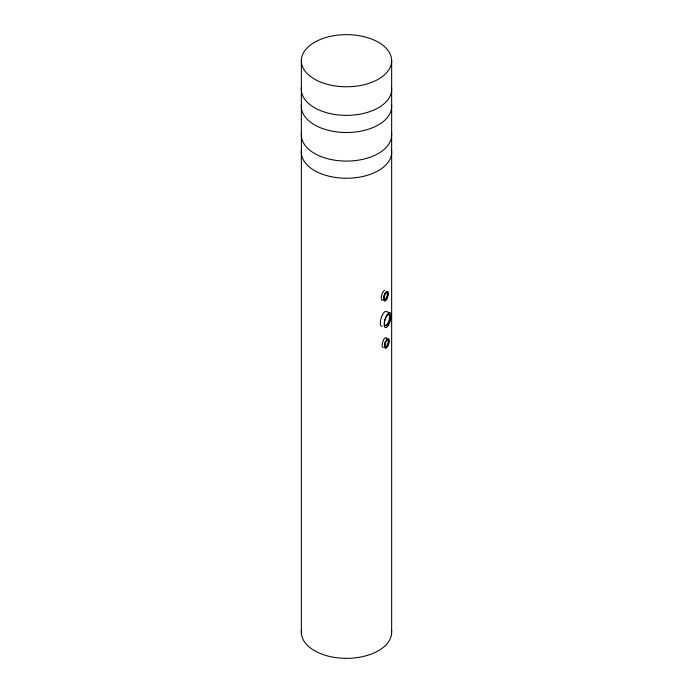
<?xml version="1.0" encoding="UTF-8"?>
<svg xmlns="http://www.w3.org/2000/svg" width="693" height="693" viewBox="0 0 693 693"><rect width="100%" height="100%" fill="white"/><g stroke="black" fill="none" stroke-linecap="round" stroke-linejoin="round"><path stroke-width="1.04" d="M386.14 311.486L390.003 312.864M391.649 60.715A45.149 26.065 0 0 1 323.926 83.29A45.149 26.065 0 0 1 323.926 38.141A45.149 26.065 0 0 1 391.649 60.715L391.649 632.285M301.351 60.715L301.351 632.285M386.373 338.028A5.102 1.81 -73.1 0 1 386.616 338.686M383.368 347.41A5.102 1.81 -73.1 0 1 382.579 342.437A5.102 1.81 -73.1 0 1 385.992 337.673M387.24 339.501A3.933 1.542 -71.9 0 1 388.071 342.888A3.933 1.542 -71.9 0 1 385.516 347.011A3.933 1.542 -71.9 0 1 384.676 343.633M384.961 342.645A3.933 1.542 -71.9 0 1 385.334 341.701M386.27 340.194A3.933 1.542 -71.9 0 1 386.772 339.726M383.004 299.887A5.102 1.81 -73.1 0 1 381.384 296.491A5.102 1.81 -73.1 0 1 384.589 290.428M385.854 292.515A3.933 1.542 -71.9 0 1 387.222 295.348A3.933 1.542 -71.9 0 1 384.45 299.809A3.933 1.542 -71.9 0 1 384.043 295.426M384.866 293.65A3.933 1.542 -71.9 0 1 385.351 292.974M382.164 326.256A7.736 2.746 -73.1 0 1 380.734 319.69A7.736 2.746 -73.1 0 1 385.403 311.469M388.028 314.276A5.96 2.33 -71.9 0 1 388.868 320.894A5.96 2.33 -71.9 0 1 384.303 325.173M391.528 133.082A45.149 26.065 0 0 1 346.5 161.088A45.149 26.065 0 0 1 301.472 133.082M391.528 104.504A45.149 26.065 0 0 1 346.5 132.51A45.149 26.065 0 0 1 301.472 104.504M391.528 150.225A45.149 26.065 0 0 1 346.5 178.24A45.149 26.065 0 0 1 301.472 150.225M391.528 87.353A45.149 26.065 0 0 1 346.5 115.367A45.149 26.065 0 0 1 301.472 87.353M391.528 630.344A45.149 26.065 0 0 1 346.5 658.35A45.149 26.065 0 0 1 301.472 630.344M387.656 346.5A5.102 1.81 -73.1 0 0 388.539 338.582A5.102 1.81 -73.1 0 0 384.762 345.235A5.102 1.81 -73.1 0 0 387.656 346.5M387.37 345.781A3.933 1.542 -71.9 0 0 388.045 339.665A3.933 1.542 -71.9 0 0 384.91 344.716A3.933 1.542 -71.9 0 0 387.37 345.781M386.737 299.281A5.102 1.81 -73.1 0 0 387.621 291.363A5.102 1.81 -73.1 0 0 383.844 298.025A5.102 1.81 -73.1 0 0 386.737 299.281M386.451 298.562A3.933 1.542 -71.9 0 0 387.127 292.446A3.933 1.542 -71.9 0 0 383.991 297.505A3.933 1.542 -71.9 0 0 386.451 298.562M388.66 324.87A7.736 2.746 -73.1 0 0 389.994 312.881A7.736 2.746 -73.1 0 0 384.269 322.964A7.736 2.746 -73.1 0 0 388.66 324.87M388.219 323.787A5.96 2.33 -71.9 0 0 389.249 314.527A5.96 2.33 -71.9 0 0 384.502 322.176A5.96 2.33 -71.9 0 0 388.219 323.787"/></g></svg>
